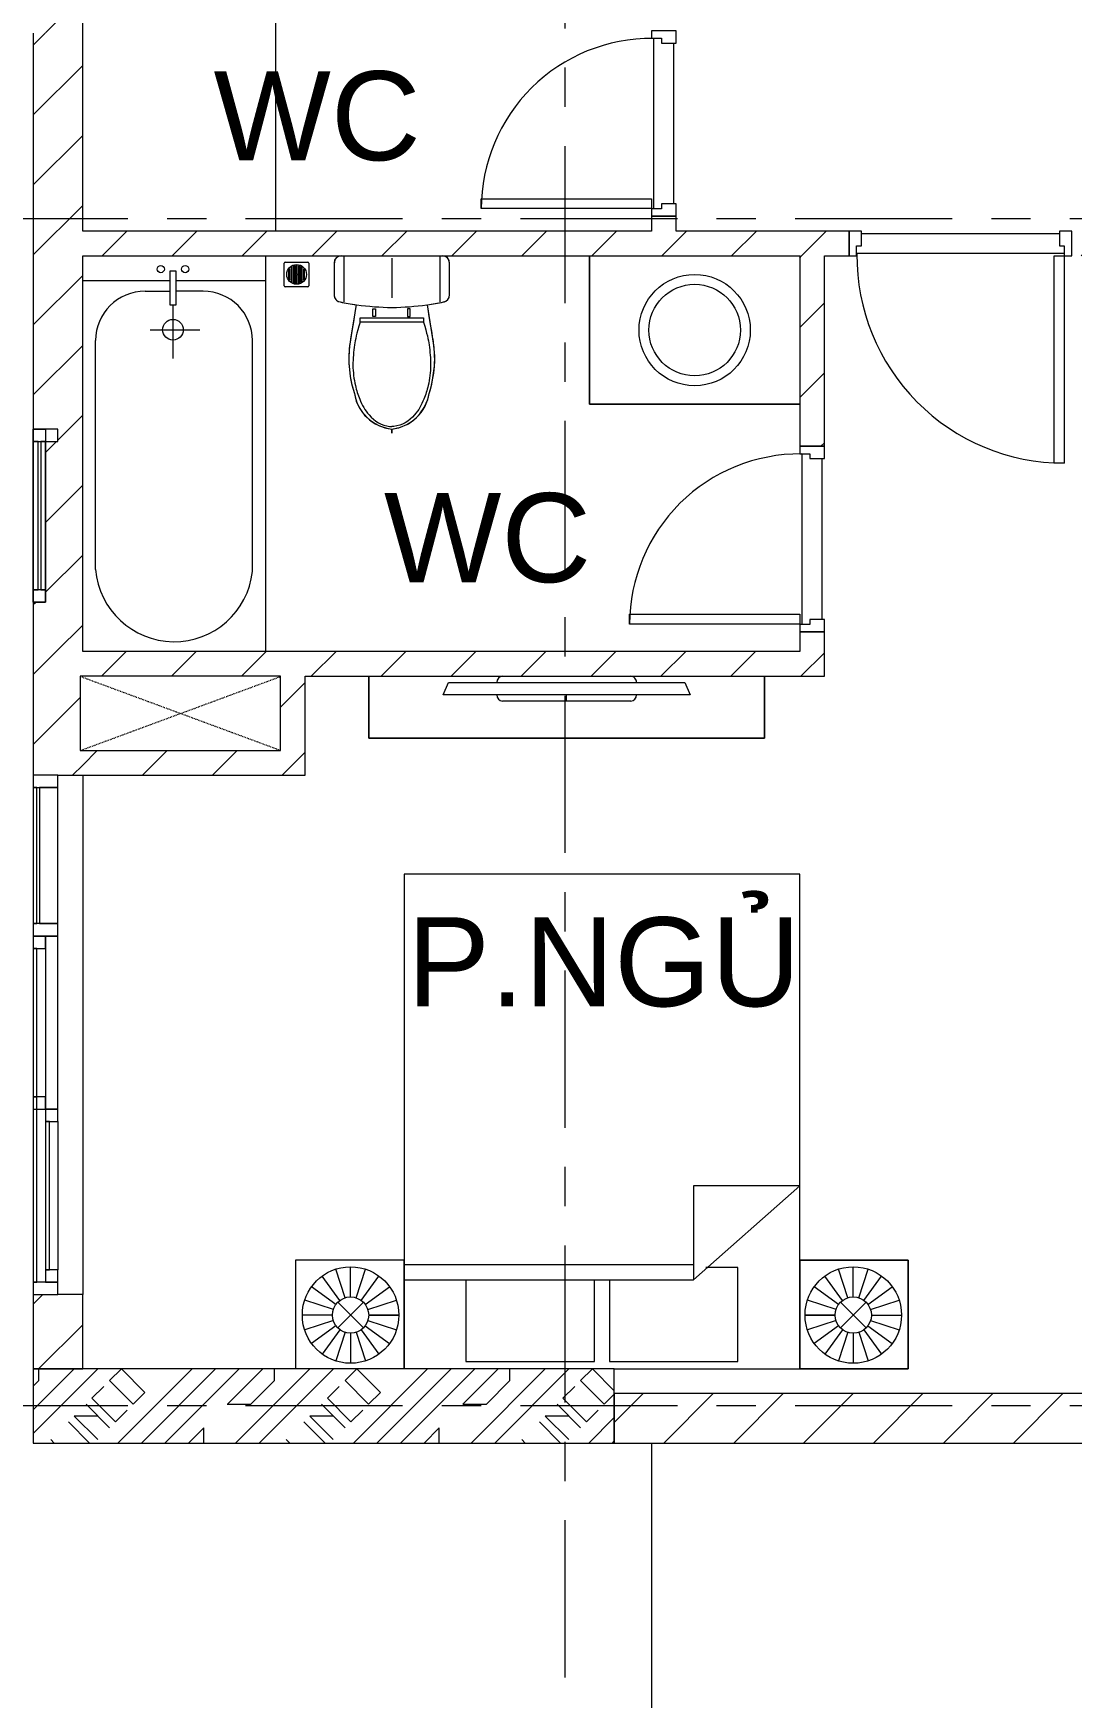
# Model space of a CAD drawing. Header units: millimetres. Extents: x -20144 to 104140, y -11426 to 48263.
# Drawn here: x -8499 to -4299, y 31770 to 38500 of the extents above; entities that cross this region are included whole.
import ezdxf

# ---------------------------------------------------------------- set-up
doc = ezdxf.new("R2010")
doc.units = ezdxf.units.MM
doc.linetypes.add('Dash', pattern=[6.35, 3.175, -3.175])
doc.linetypes.add('Grid Line', pattern=[22.225, 12.7, -3.175, 3.175, -3.175])
for name, color, linetype, lineweight in [('A-DETL-GENF', 31, 'Continuous', 5), ('A-DETL-GENF-HDLN', 161, 'Dash', 5), ('CHU', 181, 'Continuous', 5), ('CUA', 31, 'Continuous', 9), ('HATCH-TUONG', 152, 'Continuous', 9), ('NET CAT', 3, 'Continuous', 5), ('NET-CAT', 3, 'Continuous', 9), ('NET-THAY', 2, 'Continuous', 15), ('THIET BI', 44, 'Continuous', 5), ('THIET-BI', 44, 'Continuous', 5), ('TRUC', 225, 'Continuous', 5)]:
    doc.layers.add(name, color=color, linetype=linetype, lineweight=lineweight)
doc.styles.add('Arial_2', font='arial_1.ttf', dxfattribs={"height": 360})
pattern_1 = [(45, (0, 0), (-141.4214, 141.4214), [])]

# ---------------------------------------------------------------- blocks, each defined once
blk = doc.blocks.new('CUA PHONG NGU - Type 1-932892-MẶT BẰNG TẦNG 4')
at = {"layer": 'CUA'}
for p, q in [((-317.5, 890.3), (-277.5, 890.3)), ((-317.5, 52.3), (-317.5, 890.3)), ((-277.5, 890.3), (-277.5, 52.3)), ((-277.5, 52.3), (-317.5, 52.3))]:
    blk.add_line(p, q, dxfattribs=at)
at = {"layer": 'CUA', "lineweight": 5}
for p, q in [((-318.5, 52.3), (-348.5, 52.3)), ((-348.5, 52.3), (-348.5, -47.7)), ((-318.5, 11.3), (-318.5, 52.3)), ((-298.5, 11.3), (-318.5, 11.3)), ((-298.5, -47.7), (-298.5, 11.3)), ((521.5, 11.3), (501.5, 11.3)), ((501.5, 11.3), (501.5, -47.7)), ((551.5, 52.3), (521.5, 52.3)), ((521.5, 52.3), (521.5, 11.3)), ((551.5, -47.7), (551.5, 52.3)), ((-348.5, -47.7), (-298.5, -47.7)), ((501.5, -47.7), (551.5, -47.7))]:
    blk.add_line(p, q, dxfattribs=at)
blk.add_arc((-317.5, 52.3), 838, 359.5, 90, dxfattribs=at)
blk = doc.blocks.new('CUA WC - Type 1-529850-MẶT BẰNG TẦNG 4')
at = {"layer": 'CUA'}
for p, q in [((-242.5, 740.3), (-202.5, 740.3)), ((-242.5, 52.3), (-242.5, 740.3)), ((-202.5, 740.3), (-202.5, 52.3)), ((-202.5, 52.3), (-242.5, 52.3))]:
    blk.add_line(p, q, dxfattribs=at)
at = {"layer": 'CUA', "lineweight": 5}
for p, q in [((-243.5, 52.3), (-273.5, 52.3)), ((-273.5, 52.3), (-273.5, -47.7)), ((-243.5, 11.3), (-243.5, 52.3)), ((-223.5, 11.3), (-243.5, 11.3)), ((-223.5, -47.7), (-223.5, 11.3)), ((446.5, 11.3), (426.5, 11.3)), ((426.5, 11.3), (426.5, -47.7)), ((476.5, 52.3), (446.5, 52.3)), ((446.5, 52.3), (446.5, 11.3)), ((476.5, -47.7), (476.5, 52.3)), ((-273.5, -47.7), (-223.5, -47.7)), ((426.5, -47.7), (476.5, -47.7))]:
    blk.add_line(p, q, dxfattribs=at)
blk.add_arc((-242.5, 52.3), 688, 359.5, 90, dxfattribs=at)
blk = doc.blocks.new('X-PHONG NGU 2 - X-PHONG NGU 2_Recovery_-932889-MẶT BẰNG TẦNG 4')
at = {"layer": 'CUA'}
for p, q in [((-1000, 0), (-1050, 0)), ((-1050, 0), (-1050, -100)), ((-450, 0), (-1000, 0)), ((-1000, 0), (-1000, -75)), ((-1000, -100), (-1000, 0)), ((-450, -75), (-450, 0)), ((-400, 0), (-450, 0)), ((-450, 0), (-450, -100)), ((300, 0), (-400, 0)), ((-400, 0), (-400, -50)), ((-400, -100), (-400, 0)), ((300, -50), (300, 0)), ((350, 0), (300, 0)), ((300, 0), (300, -50)), ((350, -50), (350, 0)), ((350, 0), (950, 0)), ((1000, 0), (950, 0)), ((950, 0), (950, -50)), ((1050, 0), (1000, 0)), ((1000, 0), (1000, -100)), ((1000, -50), (1000, 0)), ((1050, -100), (1050, 0)), ((-400, -50), (300, -50)), ((-350, -50), (-400, -50)), ((-400, -50), (-400, -100)), ((-350, -100), (-350, -50)), ((300, -50), (250, -50)), ((250, -50), (250, -100)), ((300, -50), (350, -50)), ((300, -100), (300, -50)), ((950, -35), (350, -35)), ((350, -35), (350, -50)), ((350, -50), (950, -50)), ((950, -50), (950, -35)), ((950, -50), (1000, -50)), ((-1050, -100), (-1000, -100)), ((-1000, -75), (-450, -75)), ((-450, -85), (-1000, -85)), ((-1000, -85), (-1000, -100)), ((-1000, -100), (-450, -100)), ((-450, -100), (-450, -85)), ((-450, -100), (-400, -100)), ((-400, -100), (-350, -100)), ((250, -85), (-350, -85)), ((-350, -85), (-350, -100)), ((-350, -100), (250, -100)), ((1000, -85), (250, -85)), ((250, -85), (250, -100)), ((250, -100), (250, -85)), ((250, -100), (1000, -100)), ((250, -100), (300, -100)), ((1000, -100), (1000, -85)), ((1000, -100), (1050, -100))]:
    blk.add_line(p, q, dxfattribs=at)
blk = doc.blocks.new('X-PHONG WC - X-PHONG WC 3-932897-MẶT BẰNG TẦNG 4')
at = {"layer": 'CUA'}
for p, q in [((-300, 100), (-350, 100)), ((-350, 100), (-350, 50)), ((-350, 100), (350, 100)), ((-350, 50), (-350, 100)), ((300, 100), (-300, 100)), ((-300, 100), (-300, 80)), ((-300, 50), (-300, 100)), ((-300, 80), (300, 80)), ((300, 70), (-300, 70)), ((-300, 70), (-300, 50)), ((300, 80), (300, 100)), ((350, 100), (300, 100)), ((300, 100), (300, 0)), ((300, 50), (300, 70)), ((350, 0), (350, 100)), ((350, 100), (350, 50)), ((-350, 50), (-300, 50)), ((350, 50), (-350, 50)), ((-300, 50), (300, 50)), ((300, 0), (350, 0))]:
    blk.add_line(p, q, dxfattribs=at)
blk = doc.blocks.new('X-GIUONG - X-GIUONG 1-V20-MẶT BẰNG TẦNG 4')
at = {"layer": 'THIET BI'}
for p, q in [((-800, 0), (-1239, 0)), ((-1239, 0), (-1239, -439)), ((-1239, 0), (-800, 0)), ((-1239, -439), (-1239, 0)), ((-1059.6, -158.2), (-1131.2, -59.5)), ((-1039.2, -147.8), (-1076.9, -31.8)), ((-1016.6, -144.2), (-1016.6, -22.2)), ((-993.9, -147.8), (-956.3, -31.8)), ((-973.5, -158.2), (-901.9, -59.5)), ((-800, -439), (-800, 0)), ((-50, 0), (-800, 0)), ((-800, 0), (-800, -2000)), ((-50, 0), (-800, 0)), ((-800, 0), (-800, -439)), ((-800, 0), (-800, -2000)), ((-550, -30), (-550, -410)), ((-30, -30), (-550, -30)), ((-30, -360), (-30, -30)), ((30, -30), (30, -360)), ((550, -30), (30, -30)), ((550, -360), (550, -30)), ((800, 0), (800, -439)), ((800, -2000), (800, 0)), ((800, 0), (800, -439)), ((800, -2000), (800, 0)), ((973.5, -158.2), (901.9, -59.5)), ((993.9, -147.8), (956.3, -31.8)), ((1016.6, -144.2), (1016.6, -22.2)), ((1039.2, -147.8), (1076.9, -31.8)), ((1059.6, -158.2), (1131.2, -59.5)), ((1239, -439), (1239, 0)), ((1239, -439), (1239, 0)), ((-1075.8, -174.4), (-1174.4, -102.7)), ((-957.4, -174.4), (-858.7, -102.7)), ((957.4, -174.4), (858.7, -102.7)), ((1075.8, -174.4), (1174.4, -102.7)), ((-1086.1, -194.8), (-1202.1, -157.1)), ((-1068.3, -269.1), (-964.8, -165.6)), ((-1068.3, -165.6), (-964.8, -269.1)), ((-947, -194.8), (-831, -157.1)), ((947, -194.8), (831, -157.1)), ((1068.3, -269.1), (964.8, -165.6)), ((1068.3, -165.6), (964.8, -269.1)), ((1086.1, -194.8), (1202.1, -157.1)), ((-1089.7, -217.4), (-1211.7, -217.4)), ((-1086.1, -240), (-1202.1, -277.7)), ((-1075.8, -260.4), (-1174.4, -332.1)), ((-957.4, -260.4), (-858.7, -332.1)), ((-947, -240), (-831, -277.7)), ((-943.4, -217.4), (-821.4, -217.4)), ((-821.4, -217.4), (-943.4, -217.4)), ((943.4, -217.4), (821.4, -217.4)), ((821.4, -217.4), (943.4, -217.4)), ((947, -240), (831, -277.7)), ((957.4, -260.4), (858.7, -332.1)), ((1075.8, -260.4), (1174.4, -332.1)), ((1086.1, -240), (1202.1, -277.7)), ((1089.7, -217.4), (1211.7, -217.4)), ((-1059.6, -276.6), (-1131.2, -375.2)), ((-1039.2, -287), (-1076.9, -402.9)), ((-1016.6, -290.5), (-1016.6, -412.5)), ((-993.9, -287), (-956.3, -402.9)), ((-973.5, -276.6), (-901.9, -375.2)), ((973.5, -276.6), (901.9, -375.2)), ((993.9, -287), (956.3, -402.9)), ((1016.6, -290.5), (1016.6, -412.5)), ((1039.2, -287), (1076.9, -402.9)), ((1059.6, -276.6), (1131.2, -375.2)), ((-370, -360), (-800, -740)), ((-370, -740), (-370, -360)), ((800, -360), (-370, -360)), ((-1239, -439), (-800, -439)), ((-800, -439), (-1239, -439)), ((-550, -410), (-420, -410)), ((-370, -420), (800, -420)), ((800, -439), (1239, -439)), ((800, -439), (1239, -439)), ((-800, -740), (-370, -740)), ((-800, -2000), (800, -2000)), ((-800, -2000), (800, -2000))]:
    blk.add_line(p, q, dxfattribs=at)
for centre, radius in [((-1016.6, -217.4), 195.1), ((1016.6, -217.4), 195.1), ((-1016.6, -217.4), 73.2), ((1016.6, -217.4), 73.2)]:
    blk.add_circle(centre, radius, dxfattribs=at)
blk = doc.blocks.new('X-TV - X-TV 3-932901-MẶT BẰNG TẦNG 4')
at = {"layer": 'THIET BI'}
for p, q in [((1600, 250), (0, 250)), ((0, 250), (0, 0)), ((0, 250), (1600, 250)), ((0, 0), (0, 250)), ((1600, 0), (1600, 250)), ((1600, 250), (1600, 0)), ((300, 75), (1300, 75)), ((322.5, 25), (300, 75)), ((540, 100), (1060, 100)), ((800, 100), (800, 75)), ((1300, 75), (1277.5, 25)), ((1277.5, 25), (322.5, 25))]:
    blk.add_line(p, q, dxfattribs=at)
for centre, start_param, end_param in [((540, 75), 0, 1.570796), ((1060, 75), 4.712389, 6.283185), ((540, 25), 1.570796, 3.141593), ((1060, 25), 3.141593, 4.712389)]:
    blk.add_ellipse(centre, major_axis=(0, 25), ratio=0.9, start_param=start_param, end_param=end_param, dxfattribs=at)
blk = doc.blocks.new('X-XI - X-XI-V13-MẶT BẰNG TẦNG 4')
at = {"layer": 'THIET-BI'}
for p, q in [((194.6, 0), (194.6, -186.1)), ((215, -2.1), (204.3, 0)), ((-230.6, -16.8), (-233.2, -33.2)), ((-233.2, -29), (-233.2, -157.9)), ((-233.2, -29), (-233.2, -157.9)), ((-233.2, -33.2), (-233.2, -45)), ((-233.2, -45), (-233.2, -157.9)), ((-227.9, -12.2), (-230.6, -16.8)), ((-222, -6.1), (-227.9, -12.2)), ((-212.4, -1.2), (-222, -6.1)), ((-204.3, 0), (-212.4, -1.2)), ((-194.6, 0), (-194.6, -185.7)), ((0, -9.4), (0, -169.7)), ((219.3, -4.2), (215, -2.1)), ((224.8, -8.5), (219.3, -4.2)), ((227.7, -12), (224.8, -8.5)), ((231.6, -19.3), (227.7, -12)), ((233.2, -29), (231.6, -19.3)), ((233.2, -157.9), (233.2, -29)), ((233.2, -157.9), (233.2, -29)), ((233.2, -157.9), (233.2, -29)), ((-233.2, -157.9), (-232.9, -162.1)), ((-232.9, -162.1), (-231, -169.1)), ((-231, -169.1), (-228, -174.5)), ((-228, -174.5), (-224.2, -178.9)), ((-224.2, -178.9), (-216.9, -183.9)), ((-216.9, -183.9), (-209.4, -186.4)), ((-209.4, -186.4), (-202.4, -187.7)), ((-202.4, -187.7), (-192, -189.7)), ((-192, -189.7), (-184.2, -191.1)), ((-184.2, -191.1), (-168, -193.8)), ((-168, -193.8), (-149.9, -196.6)), ((-143.8, -197.5), (-166.7, -335.2)), ((-143.8, -197.5), (-166.7, -335.2)), ((-149.9, -196.6), (-143.8, -197.5)), ((-143.8, -197.5), (-147.8, -221.1)), ((143.8, -197.5), (212.9, -185.5)), ((166.7, -335.2), (143.8, -197.5)), ((166.7, -335.2), (143.8, -197.5)), ((146.9, -216.1), (143.8, -197.5)), ((212.9, -185.5), (220.8, -181.7)), ((220.8, -181.7), (226.5, -176.5)), ((226.5, -176.5), (231.9, -166.7)), ((231.9, -166.7), (233.2, -157.9)), ((-155.3, -266.3), (-157.7, -280.9)), ((-147.8, -221.1), (-155.3, -266.3)), ((-127.7, -249.9), (127.7, -249.9)), ((-127.7, -267.8), (-127.7, -249.9)), ((-8.6, -267.8), (-127.7, -267.8)), ((-76.6, -213.5), (-66.1, -213.5)), ((-76.6, -245), (-76.6, -213.5)), ((-66.1, -245), (-76.6, -245)), ((-66.1, -213.5), (-66.1, -245)), ((127.7, -267.8), (-8.6, -267.8)), ((64, -213.5), (64, -245)), ((74.4, -213.5), (64, -213.5)), ((64, -245), (74.4, -245)), ((74.4, -245), (74.4, -213.5)), ((127.7, -249.9), (127.7, -267.8)), ((151.8, -245.3), (146.9, -216.1)), ((157.2, -277.8), (151.8, -245.3)), ((-164.6, -322), (-168.9, -349)), ((-161.5, -303.8), (-164.6, -322)), ((-157.7, -280.9), (-161.5, -303.8)), ((161.7, -304.9), (157.2, -277.8)), ((166.7, -335.2), (161.7, -304.9)), ((171.6, -371), (166.7, -335.2)), ((-172.5, -383), (-173.5, -402.2)), ((-173.5, -402.2), (-173.1, -436.1)), ((-171, -365.1), (-172.5, -383)), ((-168.9, -349), (-171, -365.1)), ((173.2, -395.8), (171.6, -371)), ((173.5, -426.5), (173.2, -395.8)), ((-173.1, -436.1), (-172.5, -446.5)), ((-172.5, -446.5), (-169.6, -474.8)), ((165.2, -502.3), (172.5, -446.5)), ((172.5, -446.5), (173.5, -426.5)), ((-169.6, -474.8), (-166.5, -495.3)), ((-166.5, -495.3), (-161.1, -520.9)), ((-161.1, -520.9), (-151.4, -555.9)), ((155.1, -543.7), (161.7, -518.5)), ((161.7, -518.5), (165.2, -502.3)), ((-151.4, -555.9), (-143.5, -587)), ((-143.5, -587), (-131.8, -612.8)), ((131.6, -613.2), (145.5, -581)), ((145.5, -581), (151.4, -555.9)), ((151.4, -555.9), (155.1, -543.7)), ((-131.8, -612.8), (-121.7, -628.9)), ((-121.7, -628.9), (-100.2, -653.8)), ((-100.2, -653.8), (-87.5, -664.8)), ((-87.5, -664.8), (-69.9, -676.9)), ((60.8, -681.9), (86, -665.9)), ((86, -665.9), (100.2, -653.8)), ((100.2, -653.8), (114.1, -638.9)), ((114.1, -638.9), (131.6, -613.2)), ((-69.9, -676.9), (-49.6, -687.2)), ((-49.6, -687.2), (-19.9, -696.9)), ((-19.9, -696.9), (0, -700.2)), ((0, -700.2), (34.6, -692.9)), ((0, -700.2), (0, -702.7)), ((0, -712.5), (0, -700.2)), ((0, -700.3), (0, -710.2)), ((0, -702.7), (0, -715.9)), ((0, -710.2), (0, -716.9)), ((0, -717.2), (0, -712.5)), ((0, -716.9), (0, -717.2)), ((34.6, -692.9), (60.8, -681.9))]:
    blk.add_line(p, q, dxfattribs=at)
for centre, radius, start, end in [((204.3, -29), 29, 360, 90), ((204.3, -29), 29, 0, 90), ((-204.3, -29), 29, 90, 180), ((-204.3, -29), 29, 90, 180), ((-204.3, -157.9), 29, 180, 259.85987), ((-204.3, -157.9), 29, 180, 259.85987), ((18.1, 960), 1168.8, 258.77622, 262.03475), ((18.1, 960), 1168.8, 258.77622, 262.03475), ((18.1, 960), 1168.8, 262.14467, 269.16333), ((-16, 957.7), 1166.4, 270.83748, 277.76826), ((-18.1, 960), 1168.8, 277.96525, 281.22378), ((-18.1, 960), 1168.8, 277.96525, 281.22378), ((204.3, -157.9), 29, 280.14013, 360), ((204.3, -157.9), 29, 280.14013, 0), ((287.1, -414.4), 460.7, 170.09406, 197.88556), ((287.1, -414.4), 460.7, 170.09406, 197.88556), ((-287.1, -414.4), 460.7, 342.11444, 9.90594), ((-287.1, -414.4), 460.7, 342.11444, 9.90594), ((18.2, -529.6), 171.6, 188.82666, 263.90979), ((18.2, -529.6), 171.6, 188.82666, 263.90979), ((-18.2, -529.6), 171.6, 276.09021, 351.17334), ((-18.2, -529.6), 171.6, 276.09021, 351.17334)]:
    blk.add_arc(centre, radius, start, end, dxfattribs=at)
for points in [[(-127.7, -267.8), (-143.4, -315.6), (-152.2, -364.8), (-160.3, -442.2), (-151, -516.8), (-129.6, -585.3), (-93.5, -652), (-37.5, -689.3), (-2.9, -689.4), (0, -689.4)], [(127.7, -267.8), (143.4, -315.6), (152.2, -364.8), (160.3, -442.2), (151, -516.8), (129.6, -585.3), (93.5, -652), (37.5, -689.3), (2.9, -689.4), (0, -689.4)]]:
    blk.add_open_spline(points, degree=3, knots=[12.724379, 12.724379, 12.724379, 12.724379, 75.096459, 151.912755, 228.70098, 282.501534, 351.034079, 439.49288, 447.51098, 447.51098, 447.51098, 447.51098], dxfattribs=at)
blk = doc.blocks.new('X-LA3 - X-LA 6-933057-MẶT BẰNG TẦNG 4')
at = {"layer": 'THIET-BI'}
for p, q in [((-425, 0), (-425, -600)), ((-425, -600), (-425, 0)), ((-425, -600), (425, -600)), ((425, -600), (-425, -600))]:
    blk.add_line(p, q, dxfattribs=at)
for radius in [225, 185]:
    blk.add_circle((0, -300), radius, dxfattribs=at)
blk = doc.blocks.new('X-BON TAM - X-BON TAM-599676-MẶT BẰNG TẦNG 4')
at = {"layer": 'THIET-BI'}
for p, q in [((375, -1600), (375, 0)), ((375, -1600), (375, 0)), ((12.9, -61.4), (-12.9, -61.4)), ((-12.9, -61.4), (-12.9, -198.5)), ((12.9, -198.5), (12.9, -61.4)), ((-365, -100), (-12.9, -100)), ((12.9, -100), (375, -100)), ((-112.7, -142.6), (-12.9, -142.6)), ((-12.9, -198.5), (12.9, -198.5)), ((0, -198.5), (0, -415.4)), ((121.7, -142.6), (12.9, -142.6)), ((-91.8, -298.7), (108.5, -298.7)), ((-312.7, -1267.8), (-312.7, -342.6)), ((321.7, -1276.1), (321.7, -342.6))]:
    blk.add_line(p, q, dxfattribs=at)
for centre, radius in [((-49.4, -53.5), 14.5), ((49.4, -53.5), 14.5), ((0, -298.7), 41.7)]:
    blk.add_circle(centre, radius, dxfattribs=at)
for centre, radius, start, end in [((-112.7, -342.6), 200, 90, 180), ((121.7, -342.6), 200, 360, 90), ((4.9, -1241.3), 318.7, 184.7583, 353.73509)]:
    blk.add_arc(centre, radius, start, end, dxfattribs=at)
blk = doc.blocks.new('X-PHEU - X-PHEU-399631-MẶT BẰNG TẦNG 4')
at = {"layer": 'THIET-BI'}
for p, q in [((25, 29), (25, 121)), ((29, 125), (121, 125)), ((42.5, 90.5), (42.5, 59.5)), ((47.5, 51.8), (47.5, 98.2)), ((52.5, 103.1), (52.5, 46.9)), ((57.5, 43.5), (57.5, 106.5)), ((62.5, 108.8), (62.5, 41.2)), ((67.5, 39.8), (67.5, 110.2)), ((72.5, 110.9), (72.5, 78.1)), ((72.5, 71.9), (72.5, 39.1)), ((77.5, 78.1), (77.5, 110.9)), ((77.5, 39.1), (77.5, 71.9)), ((82.5, 110.2), (82.5, 39.8)), ((87.5, 41.2), (87.5, 108.8)), ((92.5, 106.5), (92.5, 43.5)), ((97.5, 46.9), (97.5, 103.1)), ((102.5, 98.2), (102.5, 51.8)), ((107.5, 59.5), (107.5, 90.5)), ((125, 121), (125, 29)), ((121, 25), (29, 25))]:
    blk.add_line(p, q, dxfattribs=at)
blk.add_circle((75, 75), 40, dxfattribs=at)
for centre, radius, start, end in [((29, 121), 4, 90, 180), ((75, 75), 36, 139.80824, 154.52563), ((75, 75), 36, 119.0853, 128.68219), ((75, 75), 36, 102.0247, 110.31751), ((75, 75), 4, 128.68219, 231.31781), ((75, 75), 36, 90, 93.98208), ((75, 75), 36, 86.01792, 90), ((75, 75), 4, 308.68219, 51.31781), ((75, 75), 36, 69.68249, 77.9753), ((75, 75), 36, 51.31781, 60.9147), ((75, 75), 36, 25.47437, 40.19176), ((121, 121), 4, 0, 90), ((29, 29), 4, 180, 270), ((75, 75), 36, 205.47437, 220.19176), ((75, 75), 36, 231.31781, 240.9147), ((75, 75), 36, 249.68249, 257.9753), ((75, 75), 36, 266.01792, 270), ((75, 75), 36, 270, 273.98208), ((75, 75), 36, 282.0247, 290.31751), ((75, 75), 36, 299.0853, 308.68219), ((75, 75), 36, 319.80824, 334.52563), ((121, 29), 4, 270, 360)]:
    blk.add_arc(centre, radius, start, end, dxfattribs=at)
blk = doc.blocks.new('Family1 - Family1-919316-MẶT BẰNG TẦNG 4')
at = {"layer": 'A-DETL-GENF'}
for p, q in [((810, 300), (0, 300)), ((0, 300), (0, 0)), ((810, 0), (810, 300)), ((0, 0), (810, 0))]:
    blk.add_line(p, q, dxfattribs=at)
at = {"layer": 'A-DETL-GENF-HDLN'}
for p, q in [((0, 300), (810, 0.8)), ((0, 0), (810, 299.2))]:
    blk.add_line(p, q, dxfattribs=at)

msp = doc.modelspace()

# ---------------------------------------------------------------- hatches: boundary and pattern name
at = {"layer": 'HATCH-TUONG', "lineweight": 5}
h = msp.add_hatch(dxfattribs=at)
h.set_pattern_fill('FP_6', color=256, style=0, pattern_type=2)
h.set_pattern_definition(pattern_1)
h.paths.add_polyline_path([(-8299.5, 35999.9), (-8299.5, 39899.9), (-8499.5, 39899.9), (-8499.5, 39299.9), (-8399.5, 39299.9), (-8399.5, 39249.9), (-8449.5, 39249.9), (-8449.5, 38499.9), (-8499.5, 38499.9), (-8499.5, 36899.9), (-8399.5, 36899.9), (-8399.5, 36849.9), (-8449.5, 36849.9), (-8449.5, 36199.9), (-8499.5, 36199.9), (-8499.5, 35999.9), (-8449.5, 35999.9)], flags=0)
h.paths.add_polyline_path([(-8499.5, 41599.9), (-8299.5, 41599.9), (-8299.5, 42099.9), (-8499.5, 42099.9)], flags=0)
h = msp.add_hatch(dxfattribs=at)
h.set_pattern_fill('FP_6', color=256, style=0, pattern_type=2)
h.set_pattern_definition(pattern_1)
h.paths.add_polyline_path([(-5899.5, 37699.9), (-5899.5, 37759.9), (-5999.5, 37759.9), (-5999.5, 37699.9)], flags=0)
h.paths.add_polyline_path([(-5999.5, 38509.9), (-5899.5, 38509.9), (-5899.5, 39299.9), (-5999.5, 39299.9), (-5999.5, 39251.8)], flags=0)
h = msp.add_hatch(dxfattribs=at)
h.set_pattern_fill('FP_6', color=256, style=0, pattern_type=2)
h.set_pattern_definition(pattern_1)
h.paths.add_polyline_path([(-3499.5, 37599.9), (-3499.5, 37699.9), (-4299.5, 37699.9), (-4299.5, 37599.9), (-3931.8, 37599.9)], flags=0)
h.paths.add_polyline_path([(-8299.5, 37599.9), (-5199.5, 37599.9), (-5199.5, 37699.9), (-8299.5, 37699.9)], flags=0)
h = msp.add_hatch(dxfattribs=at)
h.set_pattern_fill('FP_6', color=256, style=0, pattern_type=2)
h.set_pattern_definition(pattern_1)
h.paths.add_polyline_path([(-5358.4, 35899.9), (-5299.5, 35899.9), (-5299.5, 36079.9), (-5399.5, 36079.9), (-5399.5, 35899.9)], flags=0)
h.paths.add_polyline_path([(-5299.5, 36829.9), (-5299.5, 37599.9), (-5399.5, 37599.9), (-5399.5, 36829.9), (-5358.4, 36829.9)], flags=0)
h = msp.add_hatch(dxfattribs=at)
h.set_pattern_fill('FP_6', color=256, style=0, pattern_type=2)
h.set_pattern_definition(pattern_1)
h.paths.add_polyline_path([(-8309.5, 35549.9), (-8299.5, 35549.9), (-8299.5, 35599.9), (-8309.5, 35599.9), (-8309.5, 35899.9), (-8299.5, 35899.9), (-8299.5, 35999.9), (-8499.5, 35999.9), (-8499.5, 35549.9)], flags=0)
h = msp.add_hatch(dxfattribs=at)
h.set_pattern_fill('FP_6', color=256, style=0, pattern_type=2)
h.set_pattern_definition(pattern_1)
h.paths.add_polyline_path([(-7449.5, 35899.9), (-7449.5, 35999.9), (-8299.5, 35999.9), (-8299.5, 35899.9), (-7499.5, 35899.9)], flags=0)
h = msp.add_hatch(dxfattribs=at)
h.set_pattern_fill('FP_6', color=256, style=0, pattern_type=2)
h.set_pattern_definition(pattern_1)
h.paths.add_polyline_path([(-7449.5, 35899.9), (-5399.5, 35899.9), (-5399.5, 35999.9), (-7449.5, 35999.9)], flags=0)
h = msp.add_hatch(dxfattribs=at)
h.set_pattern_fill('FP_6', color=256, style=0, pattern_type=2)
h.set_pattern_definition(pattern_1)
h.paths.add_polyline_path([(-7499.5, 35599.9), (-7399.5, 35599.9), (-7399.5, 35899.9), (-7499.5, 35899.9)], flags=0)
h = msp.add_hatch(dxfattribs=at)
h.set_pattern_fill('FP_6', color=256, style=0, pattern_type=2)
h.set_pattern_definition(pattern_1)
h.paths.add_polyline_path([(-8399.5, 33099.9), (-8299.5, 33099.9), (-8299.5, 33399.9), (-8499.5, 33399.9), (-8499.5, 33099.9)], flags=0)
h.paths.add_polyline_path([(-8399.5, 35499.9), (-8299.5, 35499.9), (-8299.5, 35549.9), (-8499.5, 35549.9), (-8499.5, 35499.9)], flags=0)
h = msp.add_hatch(dxfattribs=at)
h.set_pattern_fill('FP_6', color=256, style=0, pattern_type=2)
h.set_pattern_definition(pattern_1)
h.paths.add_polyline_path([(-7499.5, 35499.9), (-7399.5, 35499.9), (-7399.5, 35599.9), (-8299.5, 35599.9), (-8299.5, 35499.9), (-8211.5, 35499.9)], flags=0)
h = msp.add_hatch(dxfattribs=at)
h.set_pattern_fill('FP_6', color=256, style=0, pattern_type=2)
h.set_pattern_definition(pattern_1)
h.paths.add_polyline_path([(-6149.5, 32799.9), (-4199.5, 32799.9), (-4199.5, 32999.9), (-6149.5, 32999.9)], flags=0)
at = {"layer": 'NET CAT'}
h = msp.add_hatch(dxfattribs=at)
h.set_pattern_fill('FP_1', color=256, style=0, pattern_type=2)
h.set_pattern_definition([(45, (95.25, 0), (-476.246, 476.246), []), (45, (190.5, 0), (-476.246, 476.246), []), (45, (0, 0), (-476.246, 476.246), []), (45, (476.25, 0), (-476.246, 476.246), []), (45, (571.5, 0), (-476.246, 476.246), []), (0, (381, 95.25), (0, 952.5), [95.25, -857.25]), (0, (476.25, 190.5), (0, 952.5), [95.25, -857.25]), (45, (381, 95.25), (0, 952.491), [134.683, -1212.342]), (45, (476.25, 95.25), (0, 952.491), [134.683, -1212.342]), (0, (381, 95.25), (0, 952.5), [95.25, -857.25]), (90, (-95.25, 95.25), (-952.5, 6e-14), [95.25, -857.25]), (90, (0, 95.25), (-952.5, 6e-14), [190.5, -762]), (45, (-95.25, 190.5), (0, 952.491), [134.683, -1212.342]), (90, (762, 381), (-952.5, 6e-14), [95.25, -857.25]), (0, (666.75, 381), (0, 952.5), [95.25, -857.25]), (45, (666.75, 381), (0, 952.491), [134.683, -1212.342]), (0, (857.25, 95.25), (0, 952.5), [95.25, -857.25]), (0, (857.25, 571.5), (0, 952.5), [95.25, -857.25]), (90, (1047.75, 666.75), (-952.5, 6e-14), [95.25, -857.25]), (45, (857.25, 571.5), (0, 952.491), [269.367, -1077.658]), (45, (952.5, 571.5), (0, 952.491), [134.683, -1212.342]), (45, (1143, 762), (0, 952.491), [134.683, -1212.342]), (0, (1143, 857.25), (0, 952.5), [95.25, -857.25]), (90, (1143, 762), (-952.5, 6e-14), [95.25, -857.25]), (0, (476.25, 762), (0, 952.5), [95.25, -857.25]), (0, (666.75, 857.25), (0, 952.5), [95.25, -857.25]), (90, (571.5, 762), (-952.5, 6e-14), [95.25, -857.25]), (90, (666.75, 762), (-952.5, 6e-14), [95.25, -857.25]), (45, (476.25, 762), (0, 952.491), [134.683, -1212.342]), (45, (666.75, 762), (0, 952.491), [134.683, -1212.342]), (135, (119, 214.8), (-952.491, 6e-14), [134.683, -1212.342]), (135, (238.1, 333.4), (-952.491, 6e-14), [134.683, -1212.342]), (135, (309.56, 404.8), (-952.491, 6e-14), [134.683, -1212.342]), (135, (333.4, 428.6), (-952.491, 6e-14), [134.683, -1212.342]), (135, (381, 476.25), (-952.491, 6e-14), [134.683, -1212.342]), (135, (404.8, 500.06), (-952.491, 6e-14), [134.683, -1212.342]), (135, (476.25, 571.5), (-952.491, 6e-14), [134.683, -1212.342]), (135, (523.9, 619.1), (-952.491, 6e-14), [134.683, -1212.342]), (45, (119, 214.8), (0, 952.491), [95.25, -1251.775]), (45, (238.1, 333.4), (0, 952.491), [67.36, -1279.665]), (45, (404.8, 500.06), (0, 952.491), [67.36, -1279.665]), (45, (309.56, 595.3), (0, 952.491), [67.36, -1279.665]), (45, (476.25, 571.5), (0, 952.491), [67.36, -1279.665]), (45, (381, 666.75), (0, 952.491), [67.36, -1279.665]), (0, (24.2, 309.5), (0, 952.5), [190.043, -762.457]), (0, (238.1, 523.9), (0, 952.5), [95.25, -857.25])])
h.paths.add_polyline_path([(-6149.5, 32799.9), (-6149.5, 33099.9), (-8499.5, 33099.9), (-8499.5, 32799.9), (-8211.5, 32799.9)], flags=0)

# ---------------------------------------------------------------- linework, layer by layer
at = {"layer": 'NET CAT', "lineweight": 13}
for p, q in [((-6149.5, 33099.9), (-8499.5, 33099.9)), ((-8499.5, 33099.9), (-8499.5, 32799.9)), ((-6149.5, 32799.9), (-6149.5, 33099.9)), ((-8499.5, 32799.9), (-6149.5, 32799.9))]:
    msp.add_line(p, q, dxfattribs=at)
at = {"layer": 'NET-CAT', "lineweight": 15}
for p, q in [((-8299.5, 37699.9), (-8299.5, 39299.9)), ((-8499.5, 38499.9), (-8499.5, 36899.9)), ((-5999.5, 37759.9), (-5999.5, 37699.9)), ((-5899.5, 37759.9), (-5999.5, 37759.9)), ((-5899.5, 37699.9), (-5899.5, 37759.9)), ((-5999.5, 37699.9), (-8299.5, 37699.9)), ((-5199.5, 37699.9), (-5899.5, 37699.9)), ((-5199.5, 37599.9), (-5199.5, 37699.9)), ((-8299.5, 37599.9), (-5399.5, 37599.9)), ((-8299.5, 35999.9), (-8299.5, 37599.9)), ((-5399.5, 37599.9), (-5399.5, 36829.9)), ((-5299.5, 37599.9), (-5199.5, 37599.9)), ((-5299.5, 36829.9), (-5299.5, 37599.9)), ((-5399.5, 36829.9), (-5299.5, 36829.9)), ((-8499.5, 36199.9), (-8499.5, 35999.9)), ((-5399.5, 36079.9), (-5399.5, 35999.9)), ((-5299.5, 36079.9), (-5399.5, 36079.9)), ((-5299.5, 35899.9), (-5299.5, 36079.9)), ((-8499.5, 35999.9), (-8499.5, 35549.9)), ((-7449.5, 35999.9), (-8299.5, 35999.9)), ((-5399.5, 35999.9), (-7449.5, 35999.9)), ((-7399.5, 35899.9), (-5399.5, 35899.9)), ((-7399.5, 35599.9), (-7399.5, 35899.9)), ((-5399.5, 35899.9), (-5299.5, 35899.9)), ((-8499.5, 35549.9), (-8499.5, 35499.9)), ((-7399.5, 35499.9), (-7399.5, 35599.9)), ((-8399.5, 35499.9), (-8299.5, 35499.9)), ((-8299.5, 35499.9), (-7399.5, 35499.9)), ((-8499.5, 33399.9), (-8499.5, 33099.9)), ((-8299.5, 33399.9), (-8399.5, 33399.9)), ((-8299.5, 33099.9), (-8299.5, 33399.9)), ((-8499.5, 33099.9), (-8299.5, 33099.9)), ((-4199.5, 32999.9), (-6149.5, 32999.9)), ((-6149.5, 32999.9), (-6149.5, 32799.9)), ((-6149.5, 32799.9), (-4199.5, 32799.9))]:
    msp.add_line(p, q, dxfattribs=at)
at = {"layer": 'NET-THAY', "lineweight": 9}
for p, q in [((-7519.5, 39299.9), (-7519.5, 37699.9)), ((-5989.5, 37789.9), (-5989.5, 38479.9)), ((-5909.5, 38459.9), (-5909.5, 37809.9)), ((-5149.5, 37689.9), (-4349.5, 37689.9)), ((-4329.5, 37609.9), (-5169.5, 37609.9)), ((-5389.5, 36109.9), (-5389.5, 36799.9)), ((-5309.5, 36779.9), (-5309.5, 36129.9)), ((-8299.5, 35499.9), (-8299.5, 33399.9)), ((-5999.5, 32799.9), (-5999.5, 31299.9))]:
    msp.add_line(p, q, dxfattribs=at)
at = {"layer": 'TRUC', "linetype": 'Grid Line', "ltscale": 50}
for p, q in [((-6349.5, 43599.9), (-6349.5, -7167.6)), ((43000.5, 37749.9), (-12092.4, 37749.9)), ((43000.5, 32949.9), (-12092.4, 32949.9))]:
    msp.add_line(p, q, dxfattribs=at)

# ---------------------------------------------------------------- block references
at = {"color": 253, "lineweight": 9}
for name, p, rotation in [('CUA WC - Type 1-529850-MẶT BẰNG TẦNG 4', (-5947.2, 38033.5), 90), ('CUA PHONG NGU - Type 1-932892-MẶT BẰNG TẦNG 4', (-4648, 37652.2), 180), ('X-PHONG WC - X-PHONG WC 3-932897-MẶT BẰNG TẦNG 4', (-8399.5, 36549.9), 90), ('CUA WC - Type 1-529850-MẶT BẰNG TẦNG 4', (-5347.2, 36353.5), 90), ('X-TV - X-TV 3-932901-MẶT BẰNG TẦNG 4', (-5542.2, 35899.9), 180), ('X-PHONG NGU 2 - X-PHONG NGU 2_Recovery_-932889-MẶT BẰNG TẦNG 4', (-8399.5, 34449.9), 270), ('X-GIUONG - X-GIUONG 1-V20-MẶT BẰNG TẦNG 4', (-6199.5, 33099.9), 180)]:
    msp.add_blockref(name, p, dxfattribs=dict(at, rotation=rotation))
for name, p in [('X-BON TAM - X-BON TAM-599676-MẶT BẰNG TẦNG 4', (-7934.5, 37599.9)), ('X-PHEU - X-PHEU-399631-MẶT BẰNG TẦNG 4', (-7509.5, 37449.9)), ('X-XI - X-XI-V13-MẶT BẰNG TẦNG 4', (-7049.5, 37599.9)), ('X-LA3 - X-LA 6-933057-MẶT BẰNG TẦNG 4', (-5824.5, 37599.9))]:
    msp.add_blockref(name, p, dxfattribs=at)
at = {"color": 253, "lineweight": 5}
msp.add_blockref('Family1 - Family1-919316-MẶT BẰNG TẦNG 4', (-8309.5, 35599.9), dxfattribs=at)

# ---------------------------------------------------------------- texts
at = {"layer": 'CHU', "color": 253, "char_height": 360, "attachment_point": 3, "line_spacing_factor": 0.936439, "style": 'Arial_2'}
for s, insert, width in [('\\pt2540.0016,5079.9996,7620.0012,10159.9992,12700.0008,15239.9988,17780.0004,20319.9984,22860,25400.0016,27939.9996,30480.0012,33019.9992,35560.0008,38099.9988,40640.0004,43179.9984,45720,48260.0016,50799.9996,53340.0012,55879.9992,58420.0008,60959.9988,63500.0004,66039.9984,68580,71120.0016,73659.9996,76200.0012,78739.9992,81280.0008;WC', (-6932.6, 38346.6), 868.6), ('\\pt2540.0016,5079.9996,7620.0012,10159.9992,12700.0008,15239.9988,17780.0004,20319.9984,22860,25400.0016,27939.9996,30480.0012,33019.9992,35560.0008,38099.9988,40640.0004,43179.9984,45720,48260.0016,50799.9996,53340.0012,55879.9992,58420.0008,60959.9988,63500.0004,66039.9984,68580,71120.0016,73659.9996,76200.0012,78739.9992,81280.0008;WC', (-6243.3, 36640.6), 868.6), ('\\pt2540.0016,5079.9996,7620.0012,10159.9992,12700.0008,15239.9988,17780.0004,20319.9984,22860,25400.0016,27939.9996,30480.0012,33019.9992,35560.0008,38099.9988,40640.0004,43179.9984,45720,48260.0016,50799.9996,53340.0012,55879.9992,58420.0008,60959.9988,63500.0004,66039.9984,68580,71120.0016,73659.9996,76200.0012,78739.9992,81280.0008;P.NGỦ', (-5395.5, 34925.6), 1577.62)]:
    msp.add_mtext(s, dxfattribs=dict(at, insert=insert, width=width))

doc.saveas('drawing.dxf')
